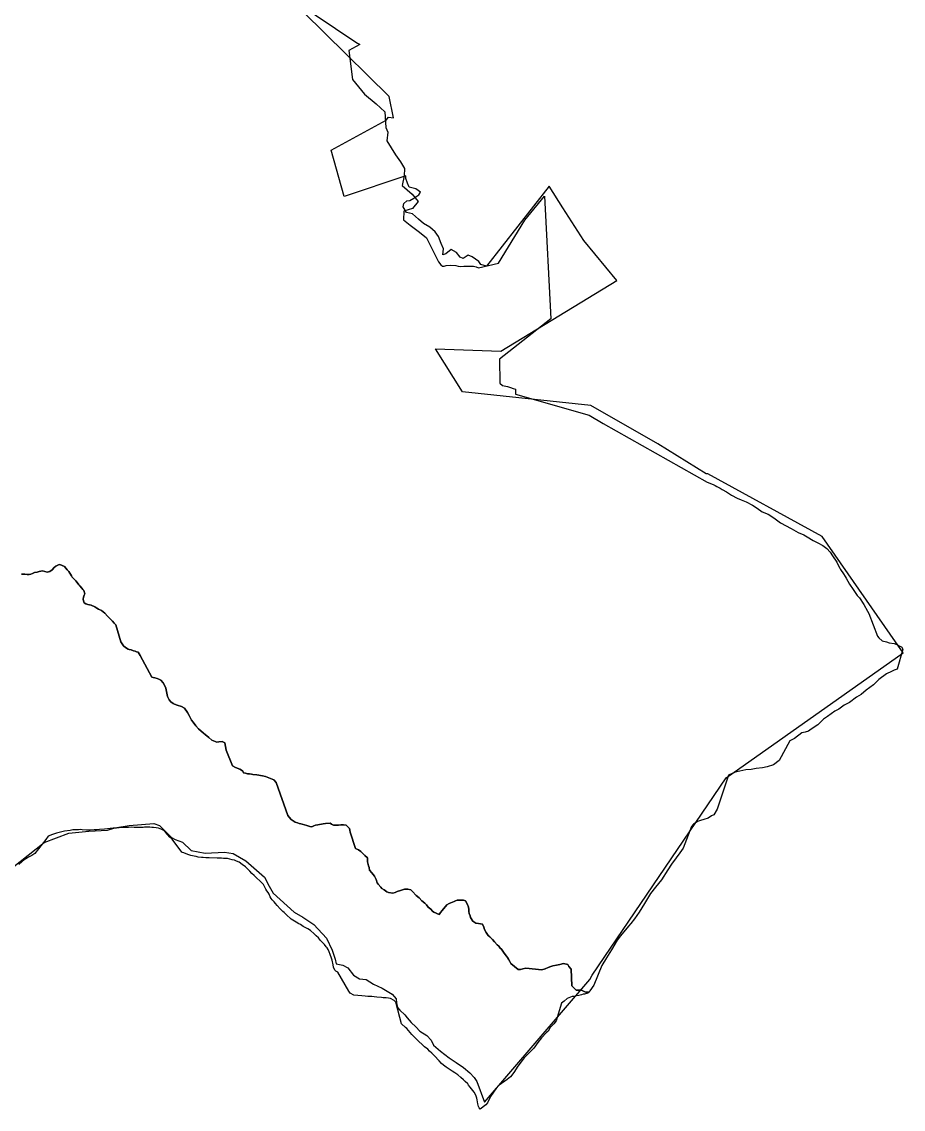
# Model space of a CAD drawing. Header units: inches. Extents: x 33.9 to 41.9, y -4.8 to 5.4.
# Drawn here: x 37.2578 to 37.4216, y -1.119 to -0.9169 of the extents above; entities that cross this region are included whole.
import ezdxf

# ---------------------------------------------------------------- set-up
doc = ezdxf.new("R2010")
doc.units = ezdxf.units.IN
doc.header["$MEASUREMENT"] = 0
doc.layers.add('Counties', color=7, linetype='Continuous')

msp = doc.modelspace()

# ---------------------------------------------------------------- linework, layer by layer
at = {"layer": 'Counties'}
for points in [[(37.25151, -1.07765), (37.26198, -1.06942), (37.26656, -1.06768), (37.2703, -1.06733), (37.27377, -1.06712), (37.27509, -1.0667), (37.27779, -1.06628), (37.28237, -1.06586), (37.28341, -1.06628), (37.28452, -1.06739), (37.28563, -1.0685), (37.28633, -1.06885), (37.28772, -1.06934), (37.28927, -1.07088), (37.29189, -1.07138), (37.29551, -1.0712), (37.29712, -1.07145), (37.29948, -1.0728), (37.30295, -1.07585), (37.3038, -1.07754), (37.30456, -1.07881), (37.30845, -1.08237), (37.31005, -1.08329), (37.31208, -1.08465), (37.31445, -1.08718), (37.31547, -1.08939), (37.31607, -1.09108), (37.31624, -1.09193), (37.3175, -1.09218), (37.31843, -1.09269), (37.31945, -1.09404), (37.32055, -1.09472), (37.32181, -1.09488), (37.32316, -1.09573), (37.32477, -1.09649), (37.32663, -1.09759), (37.32739, -1.09843), (37.32747, -1.0992), (37.32765, -1.10004), (37.32807, -1.10055), (37.329, -1.1014), (37.32942, -1.10199), (37.33018, -1.10284), (37.33103, -1.10368), (37.33179, -1.10444), (37.33306, -1.10529), (37.3339, -1.10613), (37.33433, -1.10707), (37.3356, -1.10817), (37.3372, -1.10943), (37.33856, -1.11028), (37.33991, -1.11121), (37.34109, -1.11222), (37.34185, -1.11307), (37.34236, -1.11383), (37.34381, -1.11765), (37.36339, -1.09484), (37.36381, -1.09408), (37.38867, -1.05742), (37.42159, -1.03415), (37.40651, -1.01256), (37.38531, -1.00091), (37.38497, -1.00091), (37.376, -0.99535), (37.36356, -0.98823), (37.33969, -0.98571), (37.33471, -0.97773), (37.34685, -0.97815), (37.36839, -0.96504), (37.36222, -0.95761), (37.35835, -0.95154), (37.35583, -0.94751), (37.34418, -0.96233), (37.34309, -0.96204), (37.34277, -0.96148), (37.3415, -0.9606), (37.34079, -0.96028), (37.33984, -0.96092), (37.33928, -0.96068), (37.33857, -0.9598), (37.33762, -0.95924), (37.33658, -0.96003), (37.33603, -0.96027), (37.33619, -0.95916), (37.33572, -0.95812), (37.33524, -0.95684), (37.33461, -0.95596), (37.33366, -0.95508), (37.33247, -0.95444), (37.33152, -0.95364), (37.33042, -0.95261), (37.32931, -0.95236), (37.32867, -0.95133), (37.32883, -0.95069), (37.32939, -0.95021), (37.32995, -0.95013), (37.33066, -0.94974), (37.33162, -0.9491), (37.33193, -0.94862), (37.33106, -0.94798), (37.32979, -0.94766), (37.32948, -0.94694), (37.32916, -0.94606), (37.32916, -0.94554), (37.31773, -0.94939), (37.31529, -0.94077), (37.32554, -0.93521), (37.32594, -0.93466), (37.32686, -0.9348), (37.32611, -0.93083), (37.30221, -0.90726)], [(37.25151, -1.07765), (37.26198, -1.06942), (37.26656, -1.06768), (37.2703, -1.06733), (37.27377, -1.06712), (37.27509, -1.0667), (37.27779, -1.06628), (37.28237, -1.06586), (37.28341, -1.06628), (37.28452, -1.06739), (37.28563, -1.0685), (37.28633, -1.06885), (37.28772, -1.06934), (37.28927, -1.07088), (37.29189, -1.07138), (37.29551, -1.0712), (37.29712, -1.07145), (37.29948, -1.0728), (37.30295, -1.07585), (37.3038, -1.07754), (37.30456, -1.07881), (37.30845, -1.08237), (37.31005, -1.08329), (37.31208, -1.08465), (37.31445, -1.08718), (37.31547, -1.08939), (37.31607, -1.09108), (37.31624, -1.09193), (37.3175, -1.09218), (37.31843, -1.09269), (37.31945, -1.09404), (37.32055, -1.09472), (37.32181, -1.09488), (37.32316, -1.09573), (37.32477, -1.09649), (37.32663, -1.09759), (37.32739, -1.09843), (37.32747, -1.0992), (37.32765, -1.10004), (37.32807, -1.10055), (37.329, -1.1014), (37.32942, -1.10199), (37.33018, -1.10284), (37.33103, -1.10368), (37.33179, -1.10444), (37.33306, -1.10529), (37.3339, -1.10613), (37.33433, -1.10707), (37.3356, -1.10817), (37.3372, -1.10943), (37.33856, -1.11028), (37.33991, -1.11121), (37.34109, -1.11222), (37.34185, -1.11307), (37.34236, -1.11383), (37.34381, -1.11765), (37.36339, -1.09484), (37.36381, -1.09408), (37.38867, -1.05742), (37.42159, -1.03415), (37.40651, -1.01256), (37.38531, -1.00091), (37.38497, -1.00091), (37.376, -0.99535), (37.36356, -0.98823), (37.33969, -0.98571), (37.33471, -0.97773), (37.34685, -0.97815), (37.36839, -0.96504), (37.36222, -0.95761), (37.35835, -0.95154), (37.35583, -0.94751), (37.34418, -0.96233), (37.34309, -0.96204), (37.34277, -0.96148), (37.3415, -0.9606), (37.34079, -0.96028), (37.33984, -0.96092), (37.33928, -0.96068), (37.33857, -0.9598), (37.33762, -0.95924), (37.33658, -0.96003), (37.33603, -0.96027), (37.33619, -0.95916), (37.33572, -0.95812), (37.33524, -0.95684), (37.33461, -0.95596), (37.33366, -0.95508), (37.33247, -0.95444), (37.33152, -0.95364), (37.33042, -0.95261), (37.32931, -0.95236), (37.32867, -0.95133), (37.32883, -0.95069), (37.32939, -0.95021), (37.32995, -0.95013), (37.33066, -0.94974), (37.33162, -0.9491), (37.33193, -0.94862), (37.33106, -0.94798), (37.32979, -0.94766), (37.32948, -0.94694), (37.32916, -0.94606), (37.32916, -0.94554), (37.31773, -0.94939), (37.31529, -0.94077), (37.32554, -0.93521), (37.32594, -0.93466), (37.32686, -0.9348), (37.32611, -0.93083), (37.30221, -0.90726)], [(37.30854, -0.91315), (37.31989, -0.92076), (37.32061, -0.9212), (37.3186, -0.92231), (37.3193, -0.92768), (37.3215, -0.9304), (37.32367, -0.93222), (37.3253, -0.93367), (37.32549, -0.9366), (37.32581, -0.93744), (37.32562, -0.93908), (37.32724, -0.94165), (37.32817, -0.94294), (37.32891, -0.94418), (37.32885, -0.94556), (37.32848, -0.94738), (37.33037, -0.94899), (37.33149, -0.95033), (37.33044, -0.95163), (37.32879, -0.95215), (37.32873, -0.95377), (37.33001, -0.95472), (37.33173, -0.95606), (37.33299, -0.95709), (37.33527, -0.96157), (37.3357, -0.96211), (37.33598, -0.96232), (37.33632, -0.96232), (37.3367, -0.96222), (37.33754, -0.96216), (37.33844, -0.96225), (37.33891, -0.96235), (37.33939, -0.96241), (37.33998, -0.96238), (37.34077, -0.96232), (37.34175, -0.96236), (37.34227, -0.96249), (37.34266, -0.96263), (37.34642, -0.96177), (37.3513, -0.95379), (37.35497, -0.94937), (37.35613, -0.97214), (37.3466, -0.97965), (37.34665, -0.98406), (37.34711, -0.9845), (37.34807, -0.98471), (37.34863, -0.98486), (37.34911, -0.98507), (37.34953, -0.98521), (37.34954, -0.98547), (37.34957, -0.98574), (37.34957, -0.98611), (37.36322, -0.99), (37.36583, -0.99156), (37.38519, -1.00247), (37.38625, -1.00288), (37.38665, -1.0031), (37.38696, -1.0033), (37.38755, -1.00357), (37.38796, -1.00385), (37.38878, -1.0043), (37.38969, -1.00488), (37.39074, -1.00542), (37.39147, -1.00578), (37.39238, -1.00613), (37.39357, -1.00677), (37.39447, -1.0073), (37.3954, -1.00799), (37.39649, -1.0084), (37.39753, -1.00908), (37.39878, -1.01003), (37.40076, -1.0111), (37.40205, -1.01184), (37.40312, -1.01228), (37.40376, -1.01262), (37.40488, -1.01328), (37.40572, -1.01372), (37.40666, -1.01424), (37.4074, -1.01482), (37.40801, -1.01549), (37.40844, -1.01614), (37.40923, -1.01736), (37.40945, -1.01777), (37.40981, -1.01842), (37.40996, -1.01871), (37.41048, -1.01948), (37.41082, -1.02), (37.411, -1.02029), (37.41161, -1.02141), (37.41226, -1.02243), (37.41304, -1.0235), (37.41346, -1.02398), (37.41425, -1.02523), (37.41494, -1.02645), (37.41522, -1.02686), (37.41681, -1.03108), (37.41703, -1.03138), (37.41765, -1.03193), (37.41848, -1.03216), (37.419, -1.03229), (37.41992, -1.03246), (37.42042, -1.03266), (37.42097, -1.03295), (37.42124, -1.03308), (37.42153, -1.03348), (37.42048, -1.03721), (37.41992, -1.03742), (37.4194, -1.03766), (37.41846, -1.03807), (37.41706, -1.03912), (37.41603, -1.0401), (37.41471, -1.04114), (37.41375, -1.04189), (37.41289, -1.0424), (37.41158, -1.04342), (37.41059, -1.04389), (37.40959, -1.04463), (37.40885, -1.04503), (37.40754, -1.04602), (37.40675, -1.04652), (37.40571, -1.04753), (37.40467, -1.04823), (37.40421, -1.04855), (37.40398, -1.04875), (37.40334, -1.04893), (37.40273, -1.04902), (37.40141, -1.05007), (37.40052, -1.05053), (37.39854, -1.05416), (37.39751, -1.055), (37.39633, -1.05536), (37.39542, -1.05553), (37.39425, -1.05568), (37.39331, -1.05582), (37.39232, -1.05592), (37.39122, -1.05614), (37.39037, -1.05635), (37.38981, -1.05657), (37.38913, -1.05688), (37.38704, -1.06325), (37.38637, -1.06428), (37.38599, -1.06445), (37.38535, -1.06487), (37.38454, -1.06515), (37.38394, -1.06532), (37.38337, -1.06551), (37.38294, -1.06581), (37.3826, -1.06602), (37.38227, -1.06642), (37.38072, -1.07046), (37.38008, -1.07131), (37.37939, -1.07225), (37.37855, -1.07343), (37.37786, -1.07452), (37.37666, -1.07632), (37.37555, -1.07772), (37.37464, -1.07887), (37.37353, -1.08073), (37.37253, -1.08236), (37.37164, -1.08357), (37.37098, -1.08443), (37.37055, -1.08496), (37.36903, -1.08674), (37.36843, -1.08755), (37.36741, -1.08938), (37.36643, -1.09081), (37.36557, -1.09229), (37.36411, -1.09594), (37.36336, -1.09695), (37.36323, -1.09723), (37.36262, -1.09721), (37.36233, -1.09707), (37.36182, -1.09683), (37.36147, -1.09683), (37.36081, -1.09684), (37.36037, -1.09642), (37.36001, -1.09606), (37.35991, -1.09294), (37.35949, -1.09243), (37.35926, -1.09208), (37.35846, -1.09189), (37.35777, -1.09205), (37.35748, -1.09213), (37.35716, -1.09219), (37.3565, -1.09231), (37.3561, -1.09245), (37.35561, -1.09264), (37.35509, -1.09286), (37.35447, -1.09308), (37.35149, -1.09278), (37.3509, -1.09286), (37.35047, -1.09301), (37.35007, -1.09302), (37.34868, -1.09192), (37.34847, -1.0915), (37.34825, -1.0911), (37.34808, -1.09076), (37.34789, -1.0905), (37.34763, -1.09019), (37.34735, -1.08976), (37.34695, -1.08924), (37.34673, -1.08902), (37.34643, -1.08869), (37.34617, -1.08841), (37.34566, -1.08784), (37.34528, -1.08746), (37.34478, -1.08694), (37.34447, -1.08666), (37.34413, -1.08611), (37.34382, -1.08559), (37.34369, -1.08513), (37.3434, -1.08461), (37.34267, -1.08446), (37.34218, -1.0844), (37.3416, -1.08403), (37.34117, -1.08337), (37.34113, -1.08303), (37.34097, -1.08261), (37.34087, -1.0822), (37.3409, -1.08184), (37.34081, -1.0814), (37.34063, -1.0809), (37.34029, -1.08026), (37.33988, -1.08012), (37.33869, -1.08011), (37.33843, -1.08022), (37.33817, -1.08035), (37.33722, -1.08074), (37.33677, -1.08097), (37.33595, -1.08203), (37.33565, -1.0824), (37.33538, -1.08276), (37.33436, -1.08237), (37.33416, -1.08216), (37.33381, -1.08181), (37.33334, -1.08141), (37.333, -1.08096), (37.3327, -1.08068), (37.33218, -1.08022), (37.33166, -1.07966), (37.33113, -1.07923), (37.3304, -1.07852), (37.33008, -1.07818), (37.32955, -1.07806), (37.32896, -1.07808), (37.32818, -1.0783), (37.32759, -1.07852), (37.32721, -1.07868), (37.32674, -1.07883), (37.32594, -1.07873), (37.32565, -1.07857), (37.32513, -1.07823), (37.32475, -1.07797), (37.32451, -1.0777), (37.32403, -1.07714), (37.32383, -1.0769), (37.32367, -1.07631), (37.32337, -1.07567), (37.32289, -1.07506), (37.32241, -1.07455), (37.32234, -1.07406), (37.32225, -1.07373), (37.32211, -1.07327), (37.32207, -1.07302), (37.32204, -1.07224), (37.32158, -1.07184), (37.32129, -1.07157), (37.32084, -1.0711), (37.32038, -1.07078), (37.31983, -1.07055), (37.31881, -1.06751), (37.31878, -1.06711), (37.31872, -1.06678), (37.31808, -1.06621), (37.3176, -1.06614), (37.31709, -1.06613), (37.31664, -1.0662), (37.31577, -1.06617), (37.31534, -1.066), (37.31513, -1.06582), (37.31425, -1.06591), (37.3138, -1.06593), (37.3135, -1.06599), (37.31315, -1.06605), (37.31285, -1.0661), (37.3124, -1.06622), (37.31208, -1.06634), (37.31174, -1.06651), (37.31134, -1.06644), (37.31081, -1.06627), (37.30994, -1.06603), (37.3097, -1.06594), (37.30939, -1.06588), (37.30906, -1.06577), (37.30859, -1.06564), (37.30787, -1.06512), (37.3075, -1.06472), (37.30728, -1.06441), (37.30512, -1.05828), (37.30464, -1.05779), (37.3031, -1.05713), (37.30253, -1.05703), (37.30152, -1.05686), (37.30075, -1.05678), (37.30048, -1.05673), (37.30011, -1.05667), (37.29979, -1.05663), (37.29937, -1.05655), (37.29903, -1.05646), (37.2989, -1.05615), (37.29867, -1.05596), (37.29835, -1.05577), (37.29755, -1.05546), (37.29696, -1.05518), (37.29583, -1.05223), (37.29557, -1.05087), (37.29507, -1.05067), (37.29441, -1.05073), (37.29408, -1.05079), (37.29312, -1.05038), (37.2926, -1.04993), (37.29191, -1.04937), (37.29162, -1.0491), (37.29069, -1.04829), (37.29019, -1.04772), (37.28968, -1.04704), (37.28939, -1.04668), (37.28911, -1.04619), (37.2889, -1.04583), (37.28862, -1.04528), (37.28805, -1.04446), (37.2875, -1.04416), (37.28671, -1.04393), (37.28621, -1.04374), (37.28596, -1.04362), (37.28554, -1.04329), (37.28521, -1.0429), (37.28492, -1.04226), (37.28462, -1.04075), (37.28448, -1.04044), (37.28411, -1.03975), (37.28366, -1.03925), (37.28327, -1.03905), (37.28298, -1.03894), (37.28255, -1.0388), (37.28227, -1.03873), (37.28198, -1.03872), (37.27984, -1.03466), (37.27963, -1.03436), (37.27945, -1.03407), (37.27917, -1.03398), (37.27891, -1.03389), (37.27858, -1.03379), (37.27818, -1.03364), (37.27781, -1.03354), (37.27758, -1.03348), (37.2771, -1.03318), (37.27671, -1.03286), (37.27623, -1.03213), (37.2753, -1.02899), (37.275, -1.02865), (37.27471, -1.0283), (37.27428, -1.02786), (37.27377, -1.02736), (37.27327, -1.02684), (37.27266, -1.02629), (37.27211, -1.02605), (37.2718, -1.02585), (37.27142, -1.02563), (37.27073, -1.02535), (37.27011, -1.02523), (37.26971, -1.02508), (37.26941, -1.02491), (37.26929, -1.02452), (37.26923, -1.02422), (37.2693, -1.02382), (37.26943, -1.02349), (37.26954, -1.02324), (37.26933, -1.02261), (37.26915, -1.02242), (37.26897, -1.02216), (37.26859, -1.02173), (37.26842, -1.02154), (37.26815, -1.0211), (37.26789, -1.02079), (37.26719, -1.02013), (37.26707, -1.01987), (37.26659, -1.01908), (37.26625, -1.01874), (37.26603, -1.01845), (37.26576, -1.01814), (37.26493, -1.01779), (37.26463, -1.01783), (37.26417, -1.01806), (37.26383, -1.01835), (37.26347, -1.01874), (37.26307, -1.01909), (37.26252, -1.01917), (37.2617, -1.01897), (37.26135, -1.01899), (37.26104, -1.01906), (37.26068, -1.01919), (37.26018, -1.01926), (37.2598, -1.01941), (37.2595, -1.01956), (37.25919, -1.01963), (37.25882, -1.01963), (37.2584, -1.01955), (37.25803, -1.01955), (37.25776, -1.01955)], [(37.30854, -0.91315), (37.31989, -0.92076), (37.32061, -0.9212), (37.3186, -0.92231), (37.3193, -0.92768), (37.3215, -0.9304), (37.32367, -0.93222), (37.3253, -0.93367), (37.32549, -0.9366), (37.32581, -0.93744), (37.32562, -0.93908), (37.32724, -0.94165), (37.32817, -0.94294), (37.32891, -0.94418), (37.32885, -0.94556), (37.32848, -0.94738), (37.33037, -0.94899), (37.33149, -0.95033), (37.33044, -0.95163), (37.32879, -0.95215), (37.32873, -0.95377), (37.33001, -0.95472), (37.33173, -0.95606), (37.33299, -0.95709), (37.33527, -0.96157), (37.3357, -0.96211), (37.33598, -0.96232), (37.33632, -0.96232), (37.3367, -0.96222), (37.33754, -0.96216), (37.33844, -0.96225), (37.33891, -0.96235), (37.33939, -0.96241), (37.33998, -0.96238), (37.34077, -0.96232), (37.34175, -0.96236), (37.34227, -0.96249), (37.34266, -0.96263), (37.34642, -0.96177), (37.3513, -0.95379), (37.35497, -0.94937), (37.35613, -0.97214), (37.3466, -0.97965), (37.34665, -0.98406), (37.34711, -0.9845), (37.34807, -0.98471), (37.34863, -0.98486), (37.34911, -0.98507), (37.34953, -0.98521), (37.34954, -0.98547), (37.34957, -0.98574), (37.34957, -0.98611), (37.36322, -0.99), (37.36583, -0.99156), (37.38519, -1.00247), (37.38625, -1.00288), (37.38665, -1.0031), (37.38696, -1.0033), (37.38755, -1.00357), (37.38796, -1.00385), (37.38878, -1.0043), (37.38969, -1.00488), (37.39074, -1.00542), (37.39147, -1.00578), (37.39238, -1.00613), (37.39357, -1.00677), (37.39447, -1.0073), (37.3954, -1.00799), (37.39649, -1.0084), (37.39753, -1.00908), (37.39878, -1.01003), (37.40076, -1.0111), (37.40205, -1.01184), (37.40312, -1.01228), (37.40376, -1.01262), (37.40488, -1.01328), (37.40572, -1.01372), (37.40666, -1.01424), (37.4074, -1.01482), (37.40801, -1.01549), (37.40844, -1.01614), (37.40923, -1.01736), (37.40945, -1.01777), (37.40981, -1.01842), (37.40996, -1.01871), (37.41048, -1.01948), (37.41082, -1.02), (37.411, -1.02029), (37.41161, -1.02141), (37.41226, -1.02243), (37.41304, -1.0235), (37.41346, -1.02398), (37.41425, -1.02523), (37.41494, -1.02645), (37.41522, -1.02686), (37.41681, -1.03108), (37.41703, -1.03138), (37.41765, -1.03193), (37.41848, -1.03216), (37.419, -1.03229), (37.41992, -1.03246), (37.42042, -1.03266), (37.42097, -1.03295), (37.42124, -1.03308), (37.42153, -1.03348), (37.42048, -1.03721), (37.41992, -1.03742), (37.4194, -1.03766), (37.41846, -1.03807), (37.41706, -1.03912), (37.41603, -1.0401), (37.41471, -1.04114), (37.41375, -1.04189), (37.41289, -1.0424), (37.41158, -1.04342), (37.41059, -1.04389), (37.40959, -1.04463), (37.40885, -1.04503), (37.40754, -1.04602), (37.40675, -1.04652), (37.40571, -1.04753), (37.40467, -1.04823), (37.40421, -1.04855), (37.40398, -1.04875), (37.40334, -1.04893), (37.40273, -1.04902), (37.40141, -1.05007), (37.40052, -1.05053), (37.39854, -1.05416), (37.39751, -1.055), (37.39633, -1.05536), (37.39542, -1.05553), (37.39425, -1.05568), (37.39331, -1.05582), (37.39232, -1.05592), (37.39122, -1.05614), (37.39037, -1.05635), (37.38981, -1.05657), (37.38913, -1.05688), (37.38704, -1.06325), (37.38637, -1.06428), (37.38599, -1.06445), (37.38535, -1.06487), (37.38454, -1.06515), (37.38394, -1.06532), (37.38337, -1.06551), (37.38294, -1.06581), (37.3826, -1.06602), (37.38227, -1.06642), (37.38072, -1.07046), (37.38008, -1.07131), (37.37939, -1.07225), (37.37855, -1.07343), (37.37786, -1.07452), (37.37666, -1.07632), (37.37555, -1.07772), (37.37464, -1.07887), (37.37353, -1.08073), (37.37253, -1.08236), (37.37164, -1.08357), (37.37098, -1.08443), (37.37055, -1.08496), (37.36903, -1.08674), (37.36843, -1.08755), (37.36741, -1.08938), (37.36643, -1.09081), (37.36557, -1.09229), (37.36411, -1.09594), (37.36336, -1.09695), (37.36323, -1.09723), (37.36262, -1.09721), (37.36233, -1.09707), (37.36182, -1.09683), (37.36147, -1.09683), (37.36081, -1.09684), (37.36037, -1.09642), (37.36001, -1.09606), (37.35991, -1.09294), (37.35949, -1.09243), (37.35926, -1.09208), (37.35846, -1.09189), (37.35777, -1.09205), (37.35748, -1.09213), (37.35716, -1.09219), (37.3565, -1.09231), (37.3561, -1.09245), (37.35561, -1.09264), (37.35509, -1.09286), (37.35447, -1.09308), (37.35149, -1.09278), (37.3509, -1.09286), (37.35047, -1.09301), (37.35007, -1.09302), (37.34868, -1.09192), (37.34847, -1.0915), (37.34825, -1.0911), (37.34808, -1.09076), (37.34789, -1.0905), (37.34763, -1.09019), (37.34735, -1.08976), (37.34695, -1.08924), (37.34673, -1.08902), (37.34643, -1.08869), (37.34617, -1.08841), (37.34566, -1.08784), (37.34528, -1.08746), (37.34478, -1.08694), (37.34447, -1.08666), (37.34413, -1.08611), (37.34382, -1.08559), (37.34369, -1.08513), (37.3434, -1.08461), (37.34267, -1.08446), (37.34218, -1.0844), (37.3416, -1.08403), (37.34117, -1.08337), (37.34113, -1.08303), (37.34097, -1.08261), (37.34087, -1.0822), (37.3409, -1.08184), (37.34081, -1.0814), (37.34063, -1.0809), (37.34029, -1.08026), (37.33988, -1.08012), (37.33869, -1.08011), (37.33843, -1.08022), (37.33817, -1.08035), (37.33722, -1.08074), (37.33677, -1.08097), (37.33595, -1.08203), (37.33565, -1.0824), (37.33538, -1.08276), (37.33436, -1.08237), (37.33416, -1.08216), (37.33381, -1.08181), (37.33334, -1.08141), (37.333, -1.08096), (37.3327, -1.08068), (37.33218, -1.08022), (37.33166, -1.07966), (37.33113, -1.07923), (37.3304, -1.07852), (37.33008, -1.07818), (37.32955, -1.07806), (37.32896, -1.07808), (37.32818, -1.0783), (37.32759, -1.07852), (37.32721, -1.07868), (37.32674, -1.07883), (37.32594, -1.07873), (37.32565, -1.07857), (37.32513, -1.07823), (37.32475, -1.07797), (37.32451, -1.0777), (37.32403, -1.07714), (37.32383, -1.0769), (37.32367, -1.07631), (37.32337, -1.07567), (37.32289, -1.07506), (37.32241, -1.07455), (37.32234, -1.07406), (37.32225, -1.07373), (37.32211, -1.07327), (37.32207, -1.07302), (37.32204, -1.07224), (37.32158, -1.07184), (37.32129, -1.07157), (37.32084, -1.0711), (37.32038, -1.07078), (37.31983, -1.07055), (37.31881, -1.06751), (37.31878, -1.06711), (37.31872, -1.06678), (37.31808, -1.06621), (37.3176, -1.06614), (37.31709, -1.06613), (37.31664, -1.0662), (37.31577, -1.06617), (37.31534, -1.066), (37.31513, -1.06582), (37.31425, -1.06591), (37.3138, -1.06593), (37.3135, -1.06599), (37.31315, -1.06605), (37.31285, -1.0661), (37.3124, -1.06622), (37.31208, -1.06634), (37.31174, -1.06651), (37.31134, -1.06644), (37.31081, -1.06627), (37.30994, -1.06603), (37.3097, -1.06594), (37.30939, -1.06588), (37.30906, -1.06577), (37.30859, -1.06564), (37.30787, -1.06512), (37.3075, -1.06472), (37.30728, -1.06441), (37.30512, -1.05828), (37.30464, -1.05779), (37.3031, -1.05713), (37.30253, -1.05703), (37.30152, -1.05686), (37.30075, -1.05678), (37.30048, -1.05673), (37.30011, -1.05667), (37.29979, -1.05663), (37.29937, -1.05655), (37.29903, -1.05646), (37.2989, -1.05615), (37.29867, -1.05596), (37.29835, -1.05577), (37.29755, -1.05546), (37.29696, -1.05518), (37.29583, -1.05223), (37.29557, -1.05087), (37.29507, -1.05067), (37.29441, -1.05073), (37.29408, -1.05079), (37.29312, -1.05038), (37.2926, -1.04993), (37.29191, -1.04937), (37.29162, -1.0491), (37.29069, -1.04829), (37.29019, -1.04772), (37.28968, -1.04704), (37.28939, -1.04668), (37.28911, -1.04619), (37.2889, -1.04583), (37.28862, -1.04528), (37.28805, -1.04446), (37.2875, -1.04416), (37.28671, -1.04393), (37.28621, -1.04374), (37.28596, -1.04362), (37.28554, -1.04329), (37.28521, -1.0429), (37.28492, -1.04226), (37.28462, -1.04075), (37.28448, -1.04044), (37.28411, -1.03975), (37.28366, -1.03925), (37.28327, -1.03905), (37.28298, -1.03894), (37.28255, -1.0388), (37.28227, -1.03873), (37.28198, -1.03872), (37.27984, -1.03466), (37.27963, -1.03436), (37.27945, -1.03407), (37.27917, -1.03398), (37.27891, -1.03389), (37.27858, -1.03379), (37.27818, -1.03364), (37.27781, -1.03354), (37.27758, -1.03348), (37.2771, -1.03318), (37.27671, -1.03286), (37.27623, -1.03213), (37.2753, -1.02899), (37.275, -1.02865), (37.27471, -1.0283), (37.27428, -1.02786), (37.27377, -1.02736), (37.27327, -1.02684), (37.27266, -1.02629), (37.27211, -1.02605), (37.2718, -1.02585), (37.27142, -1.02563), (37.27073, -1.02535), (37.27011, -1.02523), (37.26971, -1.02508), (37.26941, -1.02491), (37.26929, -1.02452), (37.26923, -1.02422), (37.2693, -1.02382), (37.26943, -1.02349), (37.26954, -1.02324), (37.26933, -1.02261), (37.26915, -1.02242), (37.26897, -1.02216), (37.26859, -1.02173), (37.26842, -1.02154), (37.26815, -1.0211), (37.26789, -1.02079), (37.26719, -1.02013), (37.26707, -1.01987), (37.26659, -1.01908), (37.26625, -1.01874), (37.26603, -1.01845), (37.26576, -1.01814), (37.26493, -1.01779), (37.26463, -1.01783), (37.26417, -1.01806), (37.26383, -1.01835), (37.26347, -1.01874), (37.26307, -1.01909), (37.26252, -1.01917), (37.2617, -1.01897), (37.26135, -1.01899), (37.26104, -1.01906), (37.26068, -1.01919), (37.26018, -1.01926), (37.2598, -1.01941), (37.2595, -1.01956), (37.25919, -1.01963), (37.25882, -1.01963), (37.2584, -1.01955), (37.25803, -1.01955), (37.25776, -1.01955)], [(37.25776, -1.01955), (37.25803, -1.01955), (37.2584, -1.01955), (37.25882, -1.01963), (37.25919, -1.01963), (37.2595, -1.01956), (37.2598, -1.01941), (37.26018, -1.01926), (37.26068, -1.01919), (37.26104, -1.01906), (37.26135, -1.01899), (37.2617, -1.01897), (37.26252, -1.01917), (37.26307, -1.01909), (37.26347, -1.01874), (37.26383, -1.01835), (37.26417, -1.01806), (37.26463, -1.01783), (37.26493, -1.01779), (37.26576, -1.01814), (37.26603, -1.01845), (37.26625, -1.01874), (37.26659, -1.01908), (37.26707, -1.01987), (37.26719, -1.02013), (37.26789, -1.02079), (37.26815, -1.0211), (37.26842, -1.02154), (37.26859, -1.02173), (37.26897, -1.02216), (37.26915, -1.02242), (37.26933, -1.02261), (37.26954, -1.02324), (37.26943, -1.02349), (37.2693, -1.02382), (37.26923, -1.02422), (37.26929, -1.02452), (37.26941, -1.02491), (37.26971, -1.02508), (37.27011, -1.02523), (37.27073, -1.02535), (37.27142, -1.02563), (37.2718, -1.02585), (37.27211, -1.02605), (37.27266, -1.02629), (37.27327, -1.02684), (37.27377, -1.02736), (37.27428, -1.02786), (37.27471, -1.0283), (37.275, -1.02865), (37.2753, -1.02899), (37.27623, -1.03213), (37.27671, -1.03286), (37.2771, -1.03318), (37.27758, -1.03348), (37.27781, -1.03354), (37.27818, -1.03364), (37.27858, -1.03379), (37.27891, -1.03389), (37.27917, -1.03398), (37.27945, -1.03407), (37.27963, -1.03436), (37.27984, -1.03466), (37.28198, -1.03872), (37.28227, -1.03873), (37.28255, -1.0388), (37.28298, -1.03894), (37.28327, -1.03905), (37.28366, -1.03925), (37.28411, -1.03975), (37.28448, -1.04044), (37.28462, -1.04075), (37.28492, -1.04226), (37.28521, -1.0429), (37.28554, -1.04329), (37.28596, -1.04362), (37.28621, -1.04374), (37.28671, -1.04393), (37.2875, -1.04416), (37.28805, -1.04446), (37.28862, -1.04528), (37.2889, -1.04583), (37.28911, -1.04619), (37.28939, -1.04668), (37.28968, -1.04704), (37.29019, -1.04772), (37.29069, -1.04829), (37.29162, -1.0491), (37.29191, -1.04937), (37.2926, -1.04993), (37.29312, -1.05038), (37.29408, -1.05079), (37.29441, -1.05073), (37.29507, -1.05067), (37.29557, -1.05087), (37.29583, -1.05223), (37.29696, -1.05518), (37.29755, -1.05546), (37.29835, -1.05577), (37.29867, -1.05596), (37.2989, -1.05615), (37.29903, -1.05646), (37.29937, -1.05655), (37.29979, -1.05663), (37.30011, -1.05667), (37.30048, -1.05673), (37.30075, -1.05678), (37.30152, -1.05686), (37.30253, -1.05703), (37.3031, -1.05713), (37.30464, -1.05779), (37.30512, -1.05828), (37.30728, -1.06441), (37.3075, -1.06472), (37.30787, -1.06512), (37.30859, -1.06564), (37.30906, -1.06577), (37.30939, -1.06588), (37.3097, -1.06594), (37.30994, -1.06603), (37.31081, -1.06627), (37.31134, -1.06644), (37.31174, -1.06651), (37.31208, -1.06634), (37.3124, -1.06622), (37.31285, -1.0661), (37.31315, -1.06605), (37.3135, -1.06599), (37.3138, -1.06593), (37.31425, -1.06591), (37.31513, -1.06582), (37.31534, -1.066), (37.31577, -1.06617), (37.31664, -1.0662), (37.31709, -1.06613), (37.3176, -1.06614), (37.31808, -1.06621), (37.31872, -1.06678), (37.31878, -1.06711), (37.31881, -1.06751), (37.31983, -1.07055), (37.32038, -1.07078), (37.32084, -1.0711), (37.32129, -1.07157), (37.32158, -1.07184), (37.32204, -1.07224), (37.32207, -1.07302), (37.32211, -1.07327), (37.32225, -1.07373), (37.32234, -1.07406), (37.32241, -1.07455), (37.32289, -1.07506), (37.32337, -1.07567), (37.32367, -1.07631), (37.32383, -1.0769), (37.32403, -1.07714), (37.32451, -1.0777), (37.32475, -1.07797), (37.32513, -1.07823), (37.32565, -1.07857), (37.32594, -1.07873), (37.32674, -1.07883), (37.32721, -1.07868), (37.32759, -1.07852), (37.32818, -1.0783), (37.32896, -1.07808), (37.32955, -1.07806), (37.33008, -1.07818), (37.3304, -1.07852), (37.33113, -1.07923), (37.33166, -1.07966), (37.33218, -1.08022), (37.3327, -1.08068), (37.333, -1.08096), (37.33334, -1.08141), (37.33381, -1.08181), (37.33416, -1.08216), (37.33436, -1.08237), (37.33538, -1.08276), (37.33565, -1.0824), (37.33595, -1.08203), (37.33677, -1.08097), (37.33722, -1.08074), (37.33817, -1.08035), (37.33843, -1.08022), (37.33869, -1.08011), (37.33988, -1.08012), (37.34029, -1.08026), (37.34063, -1.0809), (37.34081, -1.0814), (37.3409, -1.08184), (37.34087, -1.0822), (37.34097, -1.08261), (37.34113, -1.08303), (37.34117, -1.08337), (37.3416, -1.08403), (37.34218, -1.0844), (37.34267, -1.08446), (37.3434, -1.08461), (37.34369, -1.08513), (37.34382, -1.08559), (37.34413, -1.08611), (37.34447, -1.08666), (37.34478, -1.08694), (37.34528, -1.08746), (37.34566, -1.08784), (37.34617, -1.08841), (37.34643, -1.08869), (37.34673, -1.08902), (37.34695, -1.08924), (37.34735, -1.08976), (37.34763, -1.09019), (37.34789, -1.0905), (37.34808, -1.09076), (37.34825, -1.0911), (37.34847, -1.0915), (37.34868, -1.09192), (37.35007, -1.09302), (37.35047, -1.09301), (37.3509, -1.09286), (37.35149, -1.09278), (37.35447, -1.09308), (37.35509, -1.09286), (37.35561, -1.09264), (37.3561, -1.09245), (37.3565, -1.09231), (37.35716, -1.09219), (37.35748, -1.09213), (37.35777, -1.09205), (37.35846, -1.09189), (37.35926, -1.09208), (37.35949, -1.09243), (37.35991, -1.09294), (37.36001, -1.09606), (37.36037, -1.09642), (37.36081, -1.09684), (37.36147, -1.09683), (37.36182, -1.09683), (37.36233, -1.09707), (37.36262, -1.09721), (37.36323, -1.09723), (37.36317, -1.09729), (37.36296, -1.09743), (37.3624, -1.09757), (37.36215, -1.09761), (37.36184, -1.09769), (37.36156, -1.09777), (37.3613, -1.09782), (37.36085, -1.09788), (37.36045, -1.09799), (37.36011, -1.09803), (37.35917, -1.09842), (37.35858, -1.09887), (37.35807, -1.09923), (37.35713, -1.10256), (37.35665, -1.10312), (37.35602, -1.1038), (37.35563, -1.10446), (37.35522, -1.10479), (37.35439, -1.10572), (37.35372, -1.10655), (37.35296, -1.10764), (37.352, -1.10856), (37.35117, -1.1094), (37.3508, -1.10993), (37.35001, -1.11098), (37.34924, -1.11213), (37.34864, -1.11296), (37.348, -1.11344), (37.34654, -1.11446), (37.34602, -1.11499), (37.3449, -1.11661), (37.34434, -1.1178), (37.34404, -1.11812), (37.34296, -1.11896), (37.34281, -1.11871), (37.34268, -1.11844), (37.34255, -1.11797), (37.34241, -1.11721), (37.34234, -1.11689), (37.34217, -1.11632), (37.34187, -1.11576), (37.34116, -1.11489), (37.34084, -1.1145), (37.34067, -1.11424), (37.34022, -1.11382), (37.33989, -1.1135), (37.33939, -1.11307), (37.33883, -1.11258), (37.33826, -1.1122), (37.33781, -1.11186), (37.3367, -1.11112), (37.3364, -1.11096), (37.33619, -1.11077), (37.33582, -1.11045), (37.33537, -1.11), (37.3345, -1.10902), (37.33403, -1.10852), (37.33359, -1.10817), (37.33327, -1.10783), (37.33267, -1.10734), (37.33224, -1.10695), (37.33159, -1.10636), (37.33094, -1.10572), (37.3306, -1.10539), (37.33027, -1.10508), (37.32934, -1.10398), (37.32913, -1.1038), (37.32837, -1.10312), (37.3274, -1.09935), (37.32732, -1.09906), (37.32704, -1.09876), (37.32631, -1.09842), (37.32593, -1.09833), (37.32553, -1.09827), (37.32498, -1.09824), (37.32465, -1.0982), (37.32463, -1.0982), (37.32377, -1.09812), (37.32331, -1.09809), (37.32286, -1.09804), (37.32215, -1.09799), (37.32161, -1.09796), (37.32101, -1.09788), (37.31951, -1.09775), (37.31884, -1.0974), (37.31857, -1.097), (37.31657, -1.09349), (37.31618, -1.09334), (37.31596, -1.09313), (37.31574, -1.09254), (37.31567, -1.09215), (37.3155, -1.0913), (37.31537, -1.09088), (37.31515, -1.0902), (37.31492, -1.08973), (37.31473, -1.08927), (37.31454, -1.089), (37.31435, -1.08882), (37.31405, -1.08839), (37.31383, -1.08812), (37.31334, -1.08761), (37.31296, -1.08713), (37.31254, -1.08675), (37.31216, -1.08637), (37.31148, -1.08578), (37.311, -1.08546), (37.3105, -1.08519), (37.31011, -1.085), (37.3096, -1.08465), (37.30933, -1.0845), (37.30881, -1.08422), (37.30817, -1.08381), (37.3079, -1.08364), (37.30697, -1.08278), (37.30656, -1.08244), (37.30634, -1.08222), (37.30582, -1.08176), (37.30528, -1.0811), (37.30494, -1.08074), (37.30473, -1.08045), (37.30437, -1.08007), (37.30417, -1.07979), (37.304, -1.07953), (37.30379, -1.07902), (37.30358, -1.07867), (37.30334, -1.07838), (37.30316, -1.07809), (37.30273, -1.07722), (37.30231, -1.0768), (37.30203, -1.07655), (37.30153, -1.07604), (37.30102, -1.07552), (37.30059, -1.07518), (37.30018, -1.07471), (37.2994, -1.07396), (37.29878, -1.07349), (37.29824, -1.07308), (37.29772, -1.07285), (37.29735, -1.07272), (37.29689, -1.07262), (37.29608, -1.07241), (37.29531, -1.07236), (37.29494, -1.07234), (37.29454, -1.07234), (37.2941, -1.07231), (37.29262, -1.07229), (37.29205, -1.07226), (37.29156, -1.07221), (37.2912, -1.0722), (37.29063, -1.07211), (37.29023, -1.07202), (37.28985, -1.07196), (37.28922, -1.0718), (37.28866, -1.07162), (37.28796, -1.07134), (37.2877, -1.07125), (37.28757, -1.07121), (37.28579, -1.0688), (37.28536, -1.06842), (37.28455, -1.06752), (37.28424, -1.06721), (37.28387, -1.06697), (37.28355, -1.06686), (37.28321, -1.06677), (37.28281, -1.0667), (37.28231, -1.06662), (37.28199, -1.0666), (37.28163, -1.06657), (37.28112, -1.06658), (37.28064, -1.06655), (37.28039, -1.0666), (37.27967, -1.06661), (37.27902, -1.06662), (37.27869, -1.06662), (37.27823, -1.06659), (37.27764, -1.06664), (37.27709, -1.06664), (37.27676, -1.06664), (37.27626, -1.06665), (37.2759, -1.06666), (37.27544, -1.06672), (37.27481, -1.06673), (37.27426, -1.06684), (37.2732, -1.06696), (37.27229, -1.06702), (37.27174, -1.06707), (37.27125, -1.06708), (37.27056, -1.06709), (37.26988, -1.06715), (37.26904, -1.06706), (37.26872, -1.06702), (37.26839, -1.06704), (37.268, -1.06704), (37.26734, -1.06705), (37.26682, -1.06718), (37.26579, -1.06731), (37.26429, -1.0677), (37.26356, -1.06795), (37.26274, -1.06821), (37.26233, -1.06888), (37.26024, -1.07146), (37.25969, -1.0718), (37.25909, -1.07216), (37.25871, -1.07238), (37.2583, -1.07263), (37.25792, -1.07296), (37.2573, -1.07352)], [(37.25776, -1.01955), (37.25803, -1.01955), (37.2584, -1.01955), (37.25882, -1.01963), (37.25919, -1.01963), (37.2595, -1.01956), (37.2598, -1.01941), (37.26018, -1.01926), (37.26068, -1.01919), (37.26104, -1.01906), (37.26135, -1.01899), (37.2617, -1.01897), (37.26252, -1.01917), (37.26307, -1.01909), (37.26347, -1.01874), (37.26383, -1.01835), (37.26417, -1.01806), (37.26463, -1.01783), (37.26493, -1.01779), (37.26576, -1.01814), (37.26603, -1.01845), (37.26625, -1.01874), (37.26659, -1.01908), (37.26707, -1.01987), (37.26719, -1.02013), (37.26789, -1.02079), (37.26815, -1.0211), (37.26842, -1.02154), (37.26859, -1.02173), (37.26897, -1.02216), (37.26915, -1.02242), (37.26933, -1.02261), (37.26954, -1.02324), (37.26943, -1.02349), (37.2693, -1.02382), (37.26923, -1.02422), (37.26929, -1.02452), (37.26941, -1.02491), (37.26971, -1.02508), (37.27011, -1.02523), (37.27073, -1.02535), (37.27142, -1.02563), (37.2718, -1.02585), (37.27211, -1.02605), (37.27266, -1.02629), (37.27327, -1.02684), (37.27377, -1.02736), (37.27428, -1.02786), (37.27471, -1.0283), (37.275, -1.02865), (37.2753, -1.02899), (37.27623, -1.03213), (37.27671, -1.03286), (37.2771, -1.03318), (37.27758, -1.03348), (37.27781, -1.03354), (37.27818, -1.03364), (37.27858, -1.03379), (37.27891, -1.03389), (37.27917, -1.03398), (37.27945, -1.03407), (37.27963, -1.03436), (37.27984, -1.03466), (37.28198, -1.03872), (37.28227, -1.03873), (37.28255, -1.0388), (37.28298, -1.03894), (37.28327, -1.03905), (37.28366, -1.03925), (37.28411, -1.03975), (37.28448, -1.04044), (37.28462, -1.04075), (37.28492, -1.04226), (37.28521, -1.0429), (37.28554, -1.04329), (37.28596, -1.04362), (37.28621, -1.04374), (37.28671, -1.04393), (37.2875, -1.04416), (37.28805, -1.04446), (37.28862, -1.04528), (37.2889, -1.04583), (37.28911, -1.04619), (37.28939, -1.04668), (37.28968, -1.04704), (37.29019, -1.04772), (37.29069, -1.04829), (37.29162, -1.0491), (37.29191, -1.04937), (37.2926, -1.04993), (37.29312, -1.05038), (37.29408, -1.05079), (37.29441, -1.05073), (37.29507, -1.05067), (37.29557, -1.05087), (37.29583, -1.05223), (37.29696, -1.05518), (37.29755, -1.05546), (37.29835, -1.05577), (37.29867, -1.05596), (37.2989, -1.05615), (37.29903, -1.05646), (37.29937, -1.05655), (37.29979, -1.05663), (37.30011, -1.05667), (37.30048, -1.05673), (37.30075, -1.05678), (37.30152, -1.05686), (37.30253, -1.05703), (37.3031, -1.05713), (37.30464, -1.05779), (37.30512, -1.05828), (37.30728, -1.06441), (37.3075, -1.06472), (37.30787, -1.06512), (37.30859, -1.06564), (37.30906, -1.06577), (37.30939, -1.06588), (37.3097, -1.06594), (37.30994, -1.06603), (37.31081, -1.06627), (37.31134, -1.06644), (37.31174, -1.06651), (37.31208, -1.06634), (37.3124, -1.06622), (37.31285, -1.0661), (37.31315, -1.06605), (37.3135, -1.06599), (37.3138, -1.06593), (37.31425, -1.06591), (37.31513, -1.06582), (37.31534, -1.066), (37.31577, -1.06617), (37.31664, -1.0662), (37.31709, -1.06613), (37.3176, -1.06614), (37.31808, -1.06621), (37.31872, -1.06678), (37.31878, -1.06711), (37.31881, -1.06751), (37.31983, -1.07055), (37.32038, -1.07078), (37.32084, -1.0711), (37.32129, -1.07157), (37.32158, -1.07184), (37.32204, -1.07224), (37.32207, -1.07302), (37.32211, -1.07327), (37.32225, -1.07373), (37.32234, -1.07406), (37.32241, -1.07455), (37.32289, -1.07506), (37.32337, -1.07567), (37.32367, -1.07631), (37.32383, -1.0769), (37.32403, -1.07714), (37.32451, -1.0777), (37.32475, -1.07797), (37.32513, -1.07823), (37.32565, -1.07857), (37.32594, -1.07873), (37.32674, -1.07883), (37.32721, -1.07868), (37.32759, -1.07852), (37.32818, -1.0783), (37.32896, -1.07808), (37.32955, -1.07806), (37.33008, -1.07818), (37.3304, -1.07852), (37.33113, -1.07923), (37.33166, -1.07966), (37.33218, -1.08022), (37.3327, -1.08068), (37.333, -1.08096), (37.33334, -1.08141), (37.33381, -1.08181), (37.33416, -1.08216), (37.33436, -1.08237), (37.33538, -1.08276), (37.33565, -1.0824), (37.33595, -1.08203), (37.33677, -1.08097), (37.33722, -1.08074), (37.33817, -1.08035), (37.33843, -1.08022), (37.33869, -1.08011), (37.33988, -1.08012), (37.34029, -1.08026), (37.34063, -1.0809), (37.34081, -1.0814), (37.3409, -1.08184), (37.34087, -1.0822), (37.34097, -1.08261), (37.34113, -1.08303), (37.34117, -1.08337), (37.3416, -1.08403), (37.34218, -1.0844), (37.34267, -1.08446), (37.3434, -1.08461), (37.34369, -1.08513), (37.34382, -1.08559), (37.34413, -1.08611), (37.34447, -1.08666), (37.34478, -1.08694), (37.34528, -1.08746), (37.34566, -1.08784), (37.34617, -1.08841), (37.34643, -1.08869), (37.34673, -1.08902), (37.34695, -1.08924), (37.34735, -1.08976), (37.34763, -1.09019), (37.34789, -1.0905), (37.34808, -1.09076), (37.34825, -1.0911), (37.34847, -1.0915), (37.34868, -1.09192), (37.35007, -1.09302), (37.35047, -1.09301), (37.3509, -1.09286), (37.35149, -1.09278), (37.35447, -1.09308), (37.35509, -1.09286), (37.35561, -1.09264), (37.3561, -1.09245), (37.3565, -1.09231), (37.35716, -1.09219), (37.35748, -1.09213), (37.35777, -1.09205), (37.35846, -1.09189), (37.35926, -1.09208), (37.35949, -1.09243), (37.35991, -1.09294), (37.36001, -1.09606), (37.36037, -1.09642), (37.36081, -1.09684), (37.36147, -1.09683), (37.36182, -1.09683), (37.36233, -1.09707), (37.36262, -1.09721), (37.36323, -1.09723), (37.36317, -1.09729), (37.36296, -1.09743), (37.3624, -1.09757), (37.36215, -1.09761), (37.36184, -1.09769), (37.36156, -1.09777), (37.3613, -1.09782), (37.36085, -1.09788), (37.36045, -1.09799), (37.36011, -1.09803), (37.35917, -1.09842), (37.35858, -1.09887), (37.35807, -1.09923), (37.35713, -1.10256), (37.35665, -1.10312), (37.35602, -1.1038), (37.35563, -1.10446), (37.35522, -1.10479), (37.35439, -1.10572), (37.35372, -1.10655), (37.35296, -1.10764), (37.352, -1.10856), (37.35117, -1.1094), (37.3508, -1.10993), (37.35001, -1.11098), (37.34924, -1.11213), (37.34864, -1.11296), (37.348, -1.11344), (37.34654, -1.11446), (37.34602, -1.11499), (37.3449, -1.11661), (37.34434, -1.1178), (37.34404, -1.11812), (37.34296, -1.11896), (37.34281, -1.11871), (37.34268, -1.11844), (37.34255, -1.11797), (37.34241, -1.11721), (37.34234, -1.11689), (37.34217, -1.11632), (37.34187, -1.11576), (37.34116, -1.11489), (37.34084, -1.1145), (37.34067, -1.11424), (37.34022, -1.11382), (37.33989, -1.1135), (37.33939, -1.11307), (37.33883, -1.11258), (37.33826, -1.1122), (37.33781, -1.11186), (37.3367, -1.11112), (37.3364, -1.11096), (37.33619, -1.11077), (37.33582, -1.11045), (37.33537, -1.11), (37.3345, -1.10902), (37.33403, -1.10852), (37.33359, -1.10817), (37.33327, -1.10783), (37.33267, -1.10734), (37.33224, -1.10695), (37.33159, -1.10636), (37.33094, -1.10572), (37.3306, -1.10539), (37.33027, -1.10508), (37.32934, -1.10398), (37.32913, -1.1038), (37.32837, -1.10312), (37.3274, -1.09935), (37.32732, -1.09906), (37.32704, -1.09876), (37.32631, -1.09842), (37.32593, -1.09833), (37.32553, -1.09827), (37.32498, -1.09824), (37.32465, -1.0982), (37.32463, -1.0982), (37.32377, -1.09812), (37.32331, -1.09809), (37.32286, -1.09804), (37.32215, -1.09799), (37.32161, -1.09796), (37.32101, -1.09788), (37.31951, -1.09775), (37.31884, -1.0974), (37.31857, -1.097), (37.31657, -1.09349), (37.31618, -1.09334), (37.31596, -1.09313), (37.31574, -1.09254), (37.31567, -1.09215), (37.3155, -1.0913), (37.31537, -1.09088), (37.31515, -1.0902), (37.31492, -1.08973), (37.31473, -1.08927), (37.31454, -1.089), (37.31435, -1.08882), (37.31405, -1.08839), (37.31383, -1.08812), (37.31334, -1.08761), (37.31296, -1.08713), (37.31254, -1.08675), (37.31216, -1.08637), (37.31148, -1.08578), (37.311, -1.08546), (37.3105, -1.08519), (37.31011, -1.085), (37.3096, -1.08465), (37.30933, -1.0845), (37.30881, -1.08422), (37.30817, -1.08381), (37.3079, -1.08364), (37.30697, -1.08278), (37.30656, -1.08244), (37.30634, -1.08222), (37.30582, -1.08176), (37.30528, -1.0811), (37.30494, -1.08074), (37.30473, -1.08045), (37.30437, -1.08007), (37.30417, -1.07979), (37.304, -1.07953), (37.30379, -1.07902), (37.30358, -1.07867), (37.30334, -1.07838), (37.30316, -1.07809), (37.30273, -1.07722), (37.30231, -1.0768), (37.30203, -1.07655), (37.30153, -1.07604), (37.30102, -1.07552), (37.30059, -1.07518), (37.30018, -1.07471), (37.2994, -1.07396), (37.29878, -1.07349), (37.29824, -1.07308), (37.29772, -1.07285), (37.29735, -1.07272), (37.29689, -1.07262), (37.29608, -1.07241), (37.29531, -1.07236), (37.29494, -1.07234), (37.29454, -1.07234), (37.2941, -1.07231), (37.29262, -1.07229), (37.29205, -1.07226), (37.29156, -1.07221), (37.2912, -1.0722), (37.29063, -1.07211), (37.29023, -1.07202), (37.28985, -1.07196), (37.28922, -1.0718), (37.28866, -1.07162), (37.28796, -1.07134), (37.2877, -1.07125), (37.28757, -1.07121), (37.28579, -1.0688), (37.28536, -1.06842), (37.28455, -1.06752), (37.28424, -1.06721), (37.28387, -1.06697), (37.28355, -1.06686), (37.28321, -1.06677), (37.28281, -1.0667), (37.28231, -1.06662), (37.28199, -1.0666), (37.28163, -1.06657), (37.28112, -1.06658), (37.28064, -1.06655), (37.28039, -1.0666), (37.27967, -1.06661), (37.27902, -1.06662), (37.27869, -1.06662), (37.27823, -1.06659), (37.27764, -1.06664), (37.27709, -1.06664), (37.27676, -1.06664), (37.27626, -1.06665), (37.2759, -1.06666), (37.27544, -1.06672), (37.27481, -1.06673), (37.27426, -1.06684), (37.2732, -1.06696), (37.27229, -1.06702), (37.27174, -1.06707), (37.27125, -1.06708), (37.27056, -1.06709), (37.26988, -1.06715), (37.26904, -1.06706), (37.26872, -1.06702), (37.26839, -1.06704), (37.268, -1.06704), (37.26734, -1.06705), (37.26682, -1.06718), (37.26579, -1.06731), (37.26429, -1.0677), (37.26356, -1.06795), (37.26274, -1.06821), (37.26233, -1.06888), (37.26024, -1.07146), (37.25969, -1.0718), (37.25909, -1.07216), (37.25871, -1.07238), (37.2583, -1.07263), (37.25792, -1.07296), (37.2573, -1.07352)]]:
    msp.add_lwpolyline(points, dxfattribs=at)

doc.saveas('drawing.dxf')
